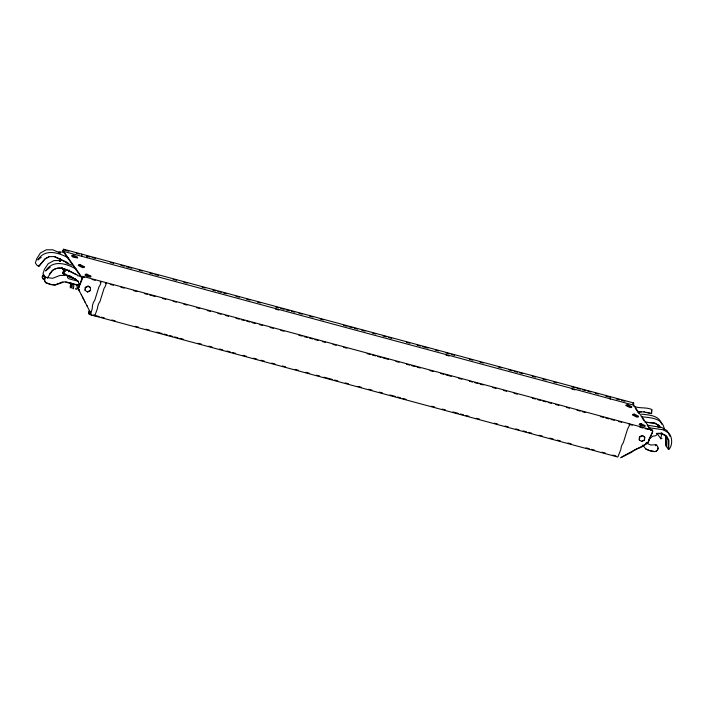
<?xml version="1.0" encoding="UTF-8"?>
<svg xmlns="http://www.w3.org/2000/svg" width="707" height="707" viewBox="0 0 707 707"><rect width="100%" height="100%" fill="white"/><g stroke="black" fill="none" stroke-linecap="round" stroke-linejoin="round"><path stroke-width="1.06" d="M661.204 434.46L661.213 432.657M661.911 433.029L660.815 438.738L661.999 438.49M666.056 445.843L665.923 436.113M610.097 399.066L610.291 397.564M633.419 405.358L633.463 403.503L633.145 403.865M663.9 430.024L664.076 427.921C661.734 417.475 649.574 417.828 641.205 416.688M85.247 290.542L85.529 287.687L88.198 286.317L90.584 287.802M639.411 440.01L639.694 437.147L642.363 435.777L644.757 437.262L644.475 440.116L641.806 441.495L639.128 439.825L639.42 436.846L642.203 435.415L644.696 436.961L644.404 439.94L641.62 441.371M81.623 256.005L81.765 255.254M86.784 257.401L86.917 256.65M42.27 277.188L43.039 275.518L44.797 278.019L44.364 280.175L45.92 282.809L50.824 284.629L55.075 285.115L64.364 281.863L78.38 285.389M62.331 252.072L63.665 249.235L633.658 402.963L633.675 405.155L651.156 430.033M646.127 412.278L651.571 413.586L652.004 409.574C646.216 406.923 639.755 408.708 633.932 406.392M79.546 290.55L78.221 289.145L79.352 284.727L77.947 280.944L70.453 276.464L63.444 274.325L63.497 271.886L62.764 273.353L65.733 274.148M63.444 274.325L64.381 272.416L64.355 270.26L63.347 270.94L62.764 273.353M60.024 260.839L60.475 259.071M60.36 261.325L60.82 259.557M79.007 284.232L77.876 288.659L79.211 290.064M62.534 251.966L63.338 249.783L68.773 251.206M60.475 260.583L53.962 260.565L48.103 263.773L44.453 269.332L42.968 273.68L45.204 276.852L47.413 277.78M657.616 434.178L660.815 438.738M90.708 312.671L90.867 312.14M49.481 256.561L45.098 258.859L38.841 266.512L36.994 265.319L35.35 262.898L36.861 258.523L40.432 252.973L46.255 249.801L52.733 249.818L60.395 253.044L58.831 253.079M59.635 261.051L60.351 259.001M59.759 261.237L60.493 259.151M84.654 277.462L82.427 276.888L81.605 277.727L63.497 251.966L63.665 249.235M65.398 271.488L66.051 269.623M68.606 271.85L69.259 269.986M70.93 283.993L70.17 287.228C71.84 290.285 72.512 284.152 71.425 283.313L71.213 283.781C73.546 289.022 68.128 287.457 71.389 283.215M81.605 277.727L81.791 277.188L63.683 251.427L633.675 405.155L633.49 405.694M90.496 311.769C90.593 315.852 87.562 312.609 89.409 311.133M648.858 440.585L652.57 431.491L652.314 430.731M645.791 443.271L647.798 442.759L649.706 438.552L652.649 436.272L655.91 435.627L657.042 434.443L656.936 433.603L658.968 433.214L662.556 433.789L666.86 436.343L668.919 440.381L668.751 449.67C672.578 445.931 672.737 437.315 668.698 432.967L663.263 429.75L648.982 427.779M642.778 445.057L645.809 449.051C649.167 450.739 657.21 454.177 658.226 448.415C658.173 447.178 655.955 443.042 655.707 445.764M657.978 448.989L657.934 447.991M633.021 403.679L633.658 402.963M47.351 277.992L52.451 270.516C60.166 264.745 68.871 270.498 75.914 274.475M100.164 281.978C102.285 279.831 99.881 286.247 98.953 286.821L95.357 298.345A3.721 1.114 -74.9 0 1 94.552 300.643A4.622 1.387 -74.9 0 0 92.334 306.926C92.644 311.557 87.173 318.397 89.197 310.824L89.559 310.567M105.316 283.366C107.437 281.227 105.034 287.643 104.115 288.209L100.518 299.741A3.721 1.114 -74.9 0 1 99.705 302.039A4.622 1.387 -74.9 0 0 97.495 308.323L94.791 315.826L93.81 314.907M49.34 274.148L52.353 270.463C60.74 264.188 69.118 272.08 77.169 274.723M86.572 255.748L87.094 255.678L87.005 257.719M609.92 396.901L610.441 396.83L610.353 398.863M652.296 430.298C654.549 431.933 647.524 439.188 648.619 441.804A2.351 2.174 -35.1 0 1 647.444 443.165L643.131 446.082A7.3 2.748 -27.1 0 1 640.012 447.761A8.449 3.182 -27.1 0 0 631.501 452.339L620.587 457.774M50.224 267.184L45.602 270.967C52.928 259.16 66.803 263.676 76.48 269.234M41.218 257.33L37.807 259.982C45.027 248.042 59.017 252.691 68.703 258.152M656.114 451.084L657.369 450.112M58.504 252.205L59.361 251.674L61.376 252.054M87.456 291.911L90.24 290.48M62.879 281.828L54.907 284.868L50.657 284.382L45.752 282.57M77.54 258.02L72.962 257.109L71.61 255.978M79.891 265.364L78.283 265.47L82.604 267.626L84.213 267.511L82.852 266.38M90.885 277.011L86.316 276.101L84.955 274.97M631.704 407.479L630.096 407.594L625.775 405.438M638.377 416.971L636.768 417.086L632.447 414.938M645.049 426.471L640.48 425.561L639.128 424.43M656.335 433.356L661.999 433.806L666.135 436.254L668.08 440.063L668.274 449.219L666.144 446.188L665.711 436.687L664.713 434.752M86.661 256.075L90.16 256.977M656.016 444.712L650.723 445.021L646.304 443.006M644.298 411.881L637.687 411.819M621.32 457.385C629.698 452.065 639.048 448.494 647.312 442.98A2.351 2.174 -35.1 0 0 648.487 441.628M638.094 411.774L641.302 411.951M644.899 422.229L655.053 423.14L659.331 425.667L660.391 427.479M645.571 422.132L654.505 423.157L658.606 425.579L659.649 427.337M64.62 275.341L59.927 275.456L52.627 278.284L47.387 277.683M652.711 430.077L82.719 276.349L81.791 277.188M629.212 423.767L629.38 425.384L627.462 429.361L623.866 440.885A3.721 1.114 -74.9 0 1 623.053 443.192A4.622 1.387 -74.9 0 0 620.843 449.466L617.847 457.031L89.338 314.491M641.523 414.152C648.982 415.036 659.428 415.23 661.637 424.209M643.918 411.934L651.571 413.586M80.89 276.446L77.151 275.58M653.639 451.234L649.468 450.5L645.632 448.804M81.65 254.096L81.853 256.323M647.665 425.252L661.628 427.417L667.054 430.634L669.927 436.219M76.197 253.203L79.37 254.06M92.157 257.56L95.489 258.409M110.274 262.438L113.606 263.296M120.932 265.319L124.255 266.168M126.394 266.742L131.714 268.183M139.173 270.189L142.372 271.055M149.698 273.079L153.03 273.927M155.027 274.51L158.359 275.368M173.144 279.398L176.467 280.255M183.793 282.27L187.125 283.127M202.043 287.148L205.242 288.014M212.701 290.02L215.891 290.886M217.889 291.47L221.22 292.318M223.35 292.892L226.549 293.758M236.005 296.357L239.337 297.205M246.663 299.229L249.995 300.077M257.454 302.092L260.644 302.95M275.562 306.979L278.761 307.837M280.759 308.42L284.09 309.277M286.22 309.852L289.419 310.709M291.549 311.292L294.748 312.149M299.008 313.298L302.207 314.164M309.525 316.179L312.856 317.036M320.183 319.051L323.514 319.909M343.629 325.379L346.96 326.227M349.09 326.811L352.28 327.668M354.278 328.251L357.609 329.108M361.878 330.257L365.068 331.115M372.527 333.13L375.726 333.987M383.053 336.011L386.384 336.868M388.382 337.451L391.713 338.3M406.49 342.329L409.821 343.187M417.148 345.21L420.479 346.059M422.609 346.633L427.938 348.074M435.397 350.08L438.596 350.946M446.055 352.961L449.245 353.818M451.243 354.401L454.574 355.259M469.36 359.289L472.691 360.146M480.018 362.161L483.349 363.018M498.267 367.039L501.457 367.905M508.916 369.911L512.115 370.777M514.113 371.361L517.444 372.209M519.574 372.783L522.773 373.65M532.23 376.248L535.553 377.096M542.879 379.12L546.211 379.968M553.669 381.983L556.869 382.849M571.786 386.87L574.985 387.728M576.983 388.311L580.306 389.168M582.444 389.743L585.635 390.609M587.764 391.183L590.964 392.04M595.223 393.189L598.422 394.055M605.749 396.07L609.081 396.927M616.371 398.942L619.553 399.8M621.674 400.365L624.847 401.223M275.589 309.171L278.788 310.028M445.976 355.126L449.175 355.983M571.804 389.062L575.003 389.919M92.069 279.459L95.251 280.317M110.283 284.373L113.482 285.239M120.941 287.245L124.14 288.111M133.729 290.701L136.919 291.558M144.378 293.573L147.577 294.43M149.707 295.005L155.036 296.445M162.495 298.46L165.694 299.317M173.153 301.332L176.343 302.189M183.802 304.204L187.001 305.062M196.59 307.651L199.789 308.517M207.248 310.523L210.447 311.389M217.906 313.395L221.097 314.262M225.365 315.41L228.555 316.276M236.014 318.283L239.213 319.149M241.343 319.723L244.542 320.58M246.672 321.155L249.871 322.021M252.001 322.595L255.2 323.461M259.46 324.61L262.659 325.467M270.118 327.482L273.309 328.34M280.767 330.355L283.967 331.221M298.884 335.242L302.083 336.099M304.213 336.673L307.412 337.539M309.542 338.114L312.733 338.98M314.871 339.554L318.062 340.412M322.33 341.561L325.52 342.427M332.979 344.433L336.178 345.299M343.637 347.314L346.837 348.171M367.083 353.633L370.274 354.499M372.403 355.073L375.603 355.93M377.732 356.505L380.932 357.371M383.061 357.945L388.39 359.377M395.849 361.392L399.048 362.258M406.507 364.264L409.698 365.13M411.828 365.705L415.027 366.562M417.157 367.136L420.356 368.002M429.944 370.592L433.144 371.449M440.602 373.464L443.802 374.321M445.931 374.896L451.26 376.336M458.719 378.351L461.91 379.208M469.368 381.223L472.568 382.08M474.697 382.655L477.897 383.521M480.026 384.095L483.226 384.962M492.814 387.542L496.014 388.408M503.472 390.414L506.663 391.28M514.122 393.295L517.321 394.153M532.238 398.174L535.438 399.04M537.567 399.614L540.758 400.48M542.896 401.055L546.087 401.912M548.217 402.486L551.416 403.352M555.675 404.501L558.875 405.358M566.334 407.373L569.533 408.239M576.992 410.246L580.191 411.112M582.321 411.686L585.511 412.543M600.429 416.573L603.628 417.43M605.758 418.005L608.957 418.871M611.087 419.445L614.286 420.303M618.545 421.452L621.745 422.318M632.385 425.19L629.31 424.483M639.8 427.187L642.981 428.044M645.102 428.619L648.284 429.476M63.939 274.289L70.727 276.251L78.3 281.439M75.808 279.071L69.436 277.347L68.738 275.977M77.425 281.077L68.933 278.788L67.483 277.524L67.289 275.589M65.778 281.793L79.246 285.434M89.533 313.952L91.663 314.527M93.792 315.101L99.121 316.542M101.251 317.116L104.45 317.973M111.909 319.988L115.1 320.854M135.346 326.316L138.545 327.173M146.004 329.188L149.204 330.045M156.662 332.06L161.983 333.492M164.121 334.075L167.312 334.932M169.441 335.507L172.641 336.373M174.77 336.947L177.97 337.805M180.099 338.379L183.299 339.245M198.216 343.266L201.415 344.132M208.874 346.138L212.065 347.004M219.524 349.011L222.723 349.877M226.982 351.026L230.182 351.892M232.311 352.466L235.511 353.323M242.969 355.338L246.16 356.195M253.619 358.21L256.818 359.076M261.077 360.225L264.277 361.083M271.735 363.098L274.935 363.955M282.393 365.97L285.593 366.836M295.181 369.416L298.372 370.282M305.831 372.289L309.03 373.155M316.489 375.17L319.688 376.027M323.947 377.176L332.476 379.473M334.605 380.048L337.796 380.914M345.255 382.929L348.454 383.786M358.042 386.375L361.242 387.233M368.7 389.248L371.9 390.114M379.359 392.12L382.549 392.986M390.008 394.992L395.337 396.433M397.467 397.007L400.666 397.873M402.796 398.448L405.995 399.305M431.57 406.207L434.761 407.064M442.22 409.079L445.419 409.936M452.878 411.951L458.207 413.392M460.337 413.966L463.536 414.823M465.666 415.398L468.865 416.264M476.324 418.27L479.514 419.136M494.432 423.157L497.631 424.023M505.09 426.029L508.289 426.895M515.748 428.91L518.938 429.768M523.207 430.917L526.397 431.783M528.536 432.357L531.726 433.214M539.185 435.229L542.384 436.095M549.843 438.101L553.042 438.967M557.302 440.116L560.501 440.974M567.96 442.989L571.15 443.855M586.068 447.876L589.267 448.733M591.397 449.307L594.596 450.173M602.055 452.188L605.254 453.046M612.713 455.061L615.903 455.918M65.884 262.81L71.54 265.16M54.253 256.623L68.561 263.437M42.508 278.364L43.481 279.345M43.657 279.583L42.102 276.941L43.215 274.82L45.275 277.409L44.541 280.414L44.948 281.837M635.363 408.363L639.101 413.692M642.23 418.129L644.104 420.798M647.223 425.243L650.97 430.572M82.719 276.349L82.71 277.948L78.627 288.076A2.351 2.174 -35.1 0 0 78.724 289.773M63.471 249.774L63.497 251.966M82.533 276.888L78.495 287.89A2.351 2.174 -35.1 0 0 78.592 289.596L81.314 294.731M75.331 288.615C77.001 291.682 77.673 285.54 76.586 284.7M72.591 287.873L73.325 288.88L73.811 285.999L73.298 283.816M38.169 265.319L38.761 266.168L45.133 258.789L49.26 256.614L54.686 256.579L66.405 262.041L67.519 262.659L67.828 263.844M63.073 269.376L64.019 271.205M81.252 294.545L81.641 295.279M79.264 290.886L79.644 291.629M86.837 305.451L87.226 306.184M84.849 301.792L85.238 302.525M62.755 268.828L63.135 269.561M81.508 295.093L82.427 296.825M82.463 296.967L91.751 315.145M61.96 267.281L62.879 269.013M69.816 282.606L71.752 286.326M82.304 296.648L83.903 299.874M651.483 410.97L651.527 411.73M658.244 425.72L658.279 427.576M658.358 425.057L658.367 427.019M85.255 287.378L84.964 290.365L87.633 292.035L90.302 290.657L90.531 287.502L88.039 285.946L85.255 287.378M73.528 255.192L71.981 255.298L73.281 256.385L77.673 257.26L73.528 255.192M80.2 264.692L78.654 264.798L82.799 266.857L84.345 266.751L80.2 264.692M86.873 274.183L85.335 274.289L89.471 276.357L91.017 276.243L86.873 274.183M627.692 404.651L626.155 404.766L627.454 405.845L631.837 406.719L627.692 404.651M634.365 414.152L632.827 414.258L634.126 415.345L638.509 416.211L634.365 414.152M641.046 423.643L639.499 423.749L640.798 424.836L645.182 425.711L641.046 423.643"/></g></svg>
